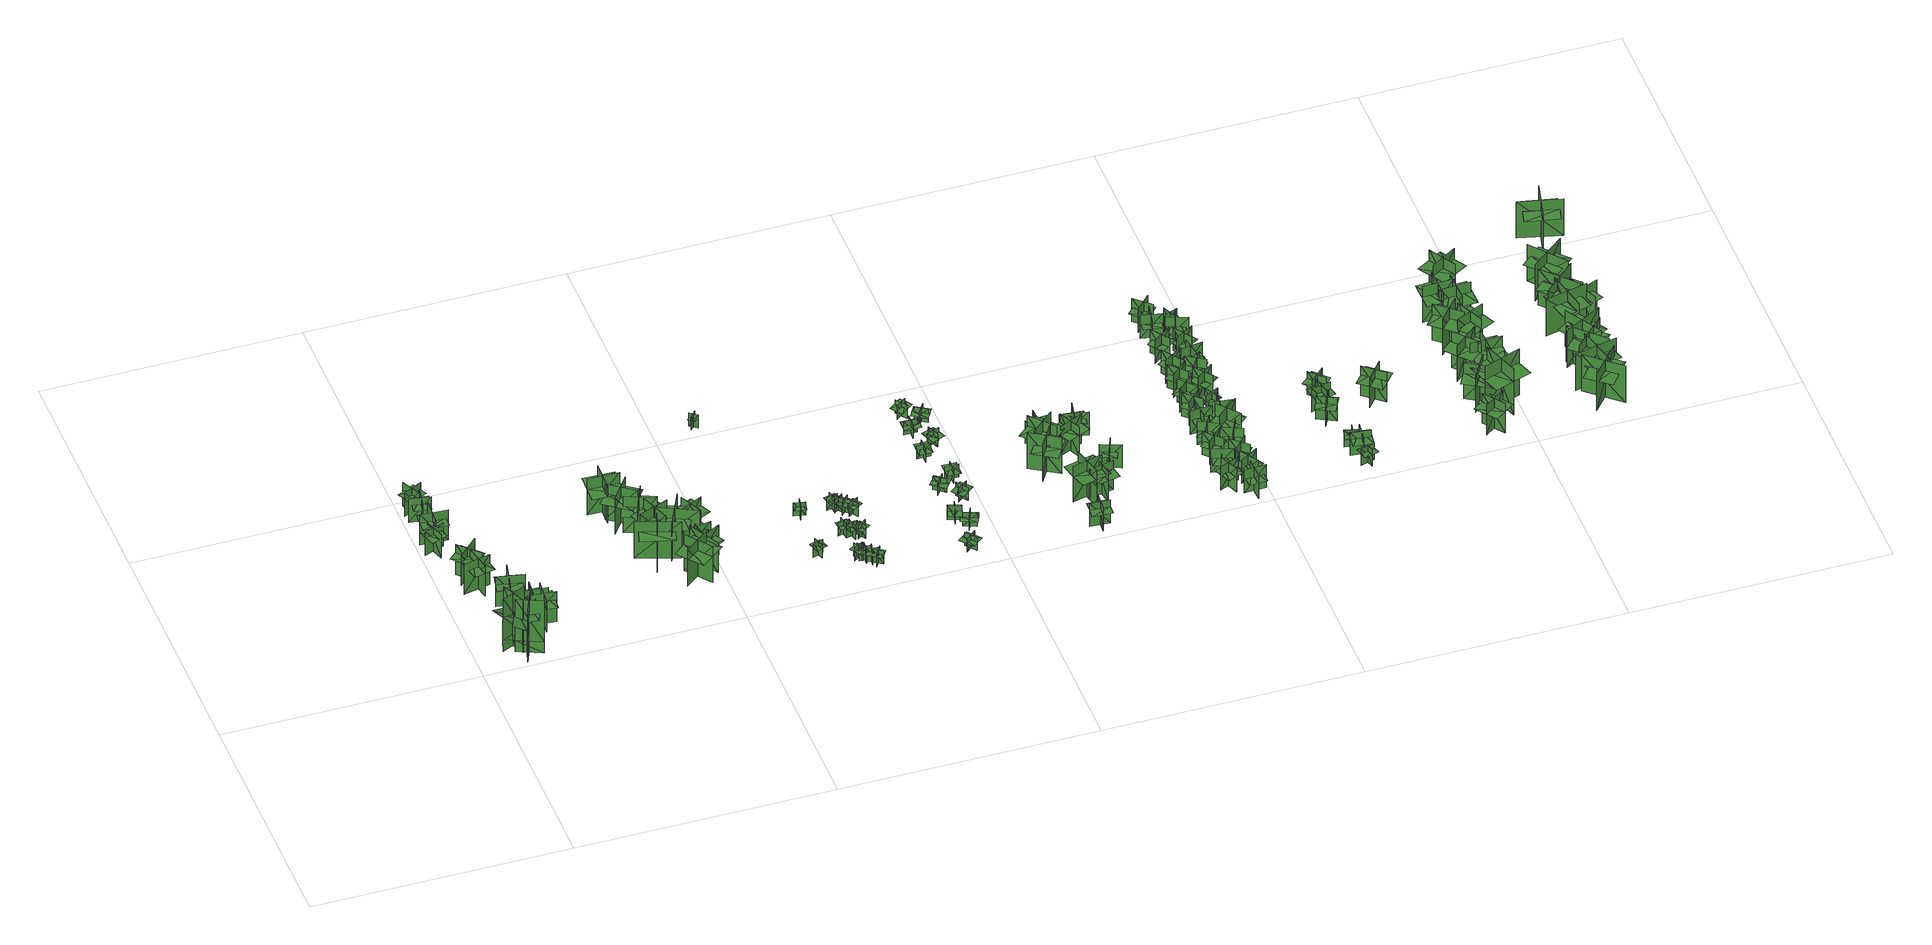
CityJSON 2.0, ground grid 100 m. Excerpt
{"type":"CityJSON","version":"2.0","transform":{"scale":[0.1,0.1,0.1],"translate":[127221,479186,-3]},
"CityObjects":{
"tree1":{"type":"SolitaryVegetationObject","geometry":[{"type":"MultiSurface","lod":"1","boundaries":[[[0,1,2]],[[0,2,3]],[[4,5,6]],[[4,6,7]],[[8,9,5]],[[8,5,4]],[[10,11,1]],[[10,1,0]],[[12,13,14]],[[12,14,15]],[[16,17,18]],[[16,18,19]]]}]},
"tree2":{"type":"SolitaryVegetationObject","geometry":[{"type":"MultiSurface","lod":"1","boundaries":[[[20,21,22]],[[20,22,23]],[[24,25,26]],[[24,26,27]],[[28,29,25]],[[28,25,24]],[[30,31,21]],[[30,21,20]],[[32,33,34]],[[32,34,35]],[[36,37,38]],[[36,38,39]]]}]},
"tree3":{"type":"SolitaryVegetationObject","geometry":[{"type":"MultiSurface","lod":"1","boundaries":[[[40,41,42]],[[40,42,43]],[[44,45,46]],[[44,46,47]],[[48,49,50]],[[48,50,51]],[[48,52,53]],[[48,53,49]]]}]},
"tree4":{"type":"SolitaryVegetationObject","geometry":[{"type":"MultiSurface","lod":"1","boundaries":[[[54,55,56]],[[54,56,57]],[[58,59,60]],[[58,60,61]],[[62,63,64]],[[62,64,65]],[[62,66,67]],[[62,67,63]]]}]},
"tree5":{"type":"SolitaryVegetationObject","geometry":[{"type":"MultiSurface","lod":"1","boundaries":[[[68,69,70]],[[68,70,71]],[[72,73,74]],[[72,74,75]],[[76,77,78]],[[76,78,79]],[[76,80,81]],[[76,81,77]]]}]},
"tree6":{"type":"SolitaryVegetationObject","geometry":[{"type":"MultiSurface","lod":"1","boundaries":[[[82,83,84]],[[82,84,85]],[[86,87,88]],[[86,88,89]],[[90,91,92]],[[90,92,93]],[[90,94,95]],[[90,95,91]]]}]},
"tree7":{"type":"SolitaryVegetationObject","geometry":[{"type":"MultiSurface","lod":"1","boundaries":[[[96,97,98]],[[96,98,99]],[[100,101,102]],[[100,102,103]],[[104,105,106]],[[104,106,107]],[[104,108,109]],[[104,109,105]]]}]},
"tree8":{"type":"SolitaryVegetationObject","geometry":[{"type":"MultiSurface","lod":"1","boundaries":[[[110,111,112]],[[110,112,113]],[[114,115,116]],[[114,116,117]],[[118,119,120]],[[118,120,121]],[[118,122,123]],[[118,123,119]]]}]},
"tree9":{"type":"SolitaryVegetationObject","geometry":[{"type":"MultiSurface","lod":"1","boundaries":[[[124,125,126]],[[124,126,127]],[[128,129,130]],[[128,130,131]],[[132,133,134]],[[132,134,135]],[[132,136,137]],[[132,137,133]]]}]},
"tree10":{"type":"SolitaryVegetationObject","geometry":[{"type":"MultiSurface","lod":"1","boundaries":[[[138,139,140]],[[138,140,141]],[[142,143,144]],[[142,144,145]],[[146,147,148]],[[146,148,149]],[[146,150,151]],[[146,151,147]]]}]},
"tree11":{"type":"SolitaryVegetationObject","geometry":[{"type":"MultiSurface","lod":"1","boundaries":[[[152,153,154]],[[152,154,155]],[[156,157,158]],[[156,158,159]],[[160,161,162]],[[160,162,163]],[[160,164,165]],[[160,165,161]]]}]},
"tree12":{"type":"SolitaryVegetationObject","geometry":[{"type":"MultiSurface","lod":"1","boundaries":[[[166,167,168]],[[166,168,169]],[[170,171,172]],[[170,172,173]],[[174,175,176]],[[174,176,177]],[[174,177,178]],[[174,178,179]]]}]},
"tree13":{"type":"SolitaryVegetationObject","geometry":[{"type":"MultiSurface","lod":"1","boundaries":[[[180,181,182]],[[180,182,183]],[[184,185,186]],[[184,186,187]],[[188,189,190]],[[188,190,191]],[[188,191,192]],[[188,192,193]]]}]},
"tree14":{"type":"SolitaryVegetationObject","geometry":[{"type":"MultiSurface","lod":"1","boundaries":[[[194,195,196]],[[194,196,197]],[[198,199,200]],[[198,200,201]],[[202,203,204]],[[202,204,205]],[[202,205,206]],[[202,206,207]]]}]},
"tree15":{"type":"SolitaryVegetationObject","geometry":[{"type":"MultiSurface","lod":"1","boundaries":[[[208,209,210]],[[208,210,211]],[[212,213,214]],[[212,214,215]],[[216,217,218]],[[216,218,219]],[[216,219,220]],[[216,220,221]]]}]},
"tree16":{"type":"SolitaryVegetationObject","geometry":[{"type":"MultiSurface","lod":"1","boundaries":[[[222,223,224]],[[222,224,225]],[[226,227,228]],[[226,228,229]],[[230,231,232]],[[230,232,233]],[[230,233,234]],[[230,234,235]]]}]},
"tree17":{"type":"SolitaryVegetationObject","geometry":[{"type":"MultiSurface","lod":"1","boundaries":[[[236,237,238]],[[236,238,239]],[[240,241,242]],[[240,242,243]],[[244,245,246]],[[244,246,247]],[[244,247,248]],[[244,248,249]]]}]},
"tree18":{"type":"SolitaryVegetationObject","geometry":[{"type":"MultiSurface","lod":"1","boundaries":[[[250,251,252]],[[250,252,253]],[[254,255,256]],[[254,256,257]],[[258,259,260]],[[258,260,261]],[[258,261,262]],[[258,262,263]]]}]},
"tree19":{"type":"SolitaryVegetationObject","geometry":[{"type":"MultiSurface","lod":"1","boundaries":[[[264,265,266]],[[264,266,267]],[[268,269,270]],[[268,270,271]],[[272,273,274]],[[272,274,275]],[[272,275,276]],[[272,276,277]]]}]},
"tree20":{"type":"SolitaryVegetationObject","geometry":[{"type":"MultiSurface","lod":"1","boundaries":[[[278,279,280]],[[278,280,281]],[[282,283,284]],[[282,284,285]],[[286,287,288]],[[286,288,289]],[[286,289,290]],[[286,290,291]]]}]},
"tree21":{"type":"SolitaryVegetationObject","geometry":[{"type":"MultiSurface","lod":"1","boundaries":[[[292,293,294]],[[292,294,295]],[[296,297,298]],[[296,298,299]],[[300,301,302]],[[300,302,303]],[[300,303,304]],[[300,304,305]]]}]},
"tree22":{"type":"SolitaryVegetationObject","geometry":[{"type":"MultiSurface","lod":"1","boundaries":[[[306,307,308]],[[306,308,309]],[[310,311,312]],[[310,312,313]],[[314,315,316]],[[314,316,317]],[[314,317,318]],[[314,318,319]]]}]},
"tree23":{"type":"SolitaryVegetationObject","geometry":[{"type":"MultiSurface","lod":"1","boundaries":[[[320,321,322]],[[320,322,323]],[[324,325,326]],[[324,326,327]],[[328,329,330]],[[328,330,331]],[[328,331,332]],[[328,332,333]]]}]},
"tree24":{"type":"SolitaryVegetationObject","geometry":[{"type":"MultiSurface","lod":"1","boundaries":[[[334,335,336]],[[334,336,337]],[[338,339,340]],[[338,340,341]],[[342,343,344]],[[342,344,345]],[[342,345,346]],[[342,346,347]]]}]},
"tree25":{"type":"SolitaryVegetationObject","geometry":[{"type":"MultiSurface","lod":"1","boundaries":[[[348,349,350]],[[348,350,351]],[[352,353,354]],[[352,354,355]],[[356,357,358]],[[356,358,359]],[[356,359,360]],[[356,360,361]]]}]},
"tree26":{"type":"SolitaryVegetationObject","geometry":[{"type":"MultiSurface","lod":"1","boundaries":[[[362,363,364]],[[362,364,365]],[[366,367,368]],[[366,368,369]],[[370,371,372]],[[370,372,373]],[[370,373,374]],[[370,374,375]]]}]},
"tree27":{"type":"SolitaryVegetationObject","geometry":[{"type":"MultiSurface","lod":"1","boundaries":[[[376,377,378]],[[376,378,379]],[[380,381,382]],[[380,382,383]],[[384,385,386]],[[384,386,387]],[[384,387,388]],[[384,388,389]]]}]},
"tree28":{"type":"SolitaryVegetationObject","geometry":[{"type":"MultiSurface","lod":"1","boundaries":[[[390,391,392]],[[390,392,393]],[[394,395,396]],[[394,396,397]],[[398,399,400]],[[398,400,401]],[[398,401,402]],[[398,402,403]]]}]},
"tree29":{"type":"SolitaryVegetationObject","geometry":[{"type":"MultiSurface","lod":"1","boundaries":[[[404,405,406]],[[404,406,407]],[[408,409,410]],[[408,410,411]],[[412,413,414]],[[412,414,415]],[[412,415,416]],[[412,416,417]]]}]},
"tree30":{"type":"SolitaryVegetationObject","geometry":[{"type":"MultiSurface","lod":"1","boundaries":[[[418,419,420]],[[418,420,421]],[[422,423,424]],[[422,424,425]],[[426,427,428]],[[426,428,429]],[[426,429,430]],[[426,430,431]]]}]},
"tree31":{"type":"SolitaryVegetationObject","geometry":[{"type":"MultiSurface","lod":"1","boundaries":[[[432,433,434]],[[432,434,435]],[[436,437,438]],[[436,438,439]],[[440,441,442]],[[440,442,443]],[[440,443,444]],[[440,444,445]]]}]},
"tree32":{"type":"SolitaryVegetationObject","geometry":[{"type":"MultiSurface","lod":"1","boundaries":[[[446,447,448]],[[446,448,449]],[[450,451,452]],[[450,452,453]],[[454,455,456]],[[454,456,457]],[[454,457,458]],[[454,458,459]]]}]},
"tree33":{"type":"SolitaryVegetationObject","geometry":[{"type":"MultiSurface","lod":"1","boundaries":[[[460,461,462]],[[460,462,463]],[[464,465,466]],[[464,466,467]],[[468,469,470]],[[468,470,471]],[[468,471,472]],[[468,472,473]]]}]},
"tree34":{"type":"SolitaryVegetationObject","geometry":[{"type":"MultiSurface","lod":"1","boundaries":[[[474,475,476]],[[474,476,477]],[[478,479,480]],[[478,480,481]],[[482,483,484]],[[482,484,485]],[[482,485,486]],[[482,486,487]]]}]},
"tree35":{"type":"SolitaryVegetationObject","geometry":[{"type":"MultiSurface","lod":"1","boundaries":[[[488,489,490]],[[488,490,491]],[[492,493,494]],[[492,494,495]],[[496,497,498]],[[496,498,499]],[[496,499,500]],[[496,500,501]]]}]},
"tree36":{"type":"SolitaryVegetationObject","geometry":[{"type":"MultiSurface","lod":"1","boundaries":[[[502,503,504]],[[502,504,505]],[[506,507,508]],[[506,508,509]],[[510,511,512]],[[510,512,513]],[[510,513,514]],[[510,514,515]]]}]},
"tree37":{"type":"SolitaryVegetationObject","geometry":[{"type":"MultiSurface","lod":"1","boundaries":[[[516,517,518]],[[516,518,519]],[[520,521,522]],[[520,522,523]],[[524,525,526]],[[524,526,527]],[[524,527,528]],[[524,528,529]]]}]},
"tree38":{"type":"SolitaryVegetationObject","geometry":[{"type":"MultiSurface","lod":"1","boundaries":[[[530,531,532]],[[530,532,533]],[[534,535,536]],[[534,536,537]],[[538,539,540]],[[538,540,541]],[[538,541,542]],[[538,542,543]]]}]},
"tree39":{"type":"SolitaryVegetationObject","geometry":[{"type":"MultiSurface","lod":"1","boundaries":[[[544,545,546]],[[544,546,547]],[[548,549,550]],[[548,550,551]],[[552,553,554]],[[552,554,555]],[[552,555,556]],[[552,556,557]]]}]},
"tree40":{"type":"SolitaryVegetationObject","geometry":[{"type":"MultiSurface","lod":"1","boundaries":[[[558,559,560]],[[558,560,561]],[[562,563,564]],[[562,564,565]],[[566,567,568]],[[566,568,569]],[[566,569,570]],[[566,570,571]]]}]},
"tree41":{"type":"SolitaryVegetationObject","geometry":[{"type":"MultiSurface","lod":"1","boundaries":[[[572,573,574]],[[572,574,575]],[[576,577,578]],[[576,578,579]],[[580,581,582]],[[580,582,583]],[[580,583,584]],[[580,584,585]]]}]},
"tree42":{"type":"SolitaryVegetationObject","geometry":[{"type":"MultiSurface","lod":"1","boundaries":[[[586,587,588]],[[586,588,589]],[[590,591,592]],[[590,592,593]],[[594,595,596]],[[594,596,597]],[[594,597,598]],[[594,598,599]]]}]},
"tree43":{"type":"SolitaryVegetationObject","geometry":[{"type":"MultiSurface","lod":"1","boundaries":[[[600,601,602]],[[600,602,603]],[[604,605,606]],[[604,606,607]],[[608,609,610]],[[608,610,611]],[[608,611,612]],[[608,612,613]]]}]},
"tree44":{"type":"SolitaryVegetationObject","geometry":[{"type":"MultiSurface","lod":"1","boundaries":[[[614,615,616]],[[614,616,617]],[[618,619,620]],[[618,620,621]],[[622,623,624]],[[622,624,625]],[[622,625,626]],[[622,626,627]]]}]},
"tree45":{"type":"SolitaryVegetationObject","geometry":[{"type":"MultiSurface","lod":"1","boundaries":[[[628,629,630]],[[628,630,631]],[[632,633,634]],[[632,634,635]],[[636,637,638]],[[636,638,639]],[[636,639,640]],[[636,640,641]]]}]},
"tree46":{"type":"SolitaryVegetationObject","geometry":[{"type":"MultiSurface","lod":"1","boundaries":[[[642,643,644]],[[642,644,645]],[[646,647,648]],[[646,648,649]],[[650,651,652]],[[650,652,653]],[[650,653,654]],[[650,654,655]]]}]},
"tree47":{"type":"SolitaryVegetationObject","geometry":[{"type":"MultiSurface","lod":"1","boundaries":[[[656,657,658]],[[656,658,659]],[[660,661,662]],[[660,662,663]],[[664,665,666]],[[664,666,667]],[[664,667,668]],[[664,668,669]]]}]},
"tree48":{"type":"SolitaryVegetationObject","geometry":[{"type":"MultiSurface","lod":"1","boundaries":[[[670,671,672]],[[670,672,673]],[[674,675,676]],[[674,676,677]],[[678,679,680]],[[678,680,681]],[[678,681,682]],[[678,682,683]]]}]},
"tree49":{"type":"SolitaryVegetationObject","geometry":[{"type":"MultiSurface","lod":"1","boundaries":[[[684,685,686]],[[684,686,687]],[[688,689,690]],[[688,690,691]],[[692,693,694]],[[692,694,695]],[[692,695,696]],[[692,696,697]]]}]},
"tree50":{"type":"SolitaryVegetationObject","geometry":[{"type":"MultiSurface","lod":"1","boundaries":[[[698,699,700]],[[698,700,701]],[[702,703,704]],[[702,704,705]],[[706,707,708]],[[706,708,709]],[[706,709,710]],[[706,710,711]]]}]},
"tree51":{"type":"SolitaryVegetationObject","geometry":[{"type":"MultiSurface","lod":"1","boundaries":[[[712,713,714]],[[712,714,715]],[[716,717,718]],[[716,718,719]],[[720,721,722]],[[720,722,723]],[[720,723,724]],[[720,724,725]]]}]},
"tree52":{"type":"SolitaryVegetationObject","geometry":[{"type":"MultiSurface","lod":"1","boundaries":[[[726,727,728]],[[726,728,729]],[[730,731,732]],[[730,732,733]],[[734,735,736]],[[734,736,737]],[[734,737,738]],[[734,738,739]]]}]},
"tree53":{"type":"SolitaryVegetationObject","geometry":[{"type":"MultiSurface","lod":"1","boundaries":[[[740,741,742]],[[740,742,743]],[[744,745,746]],[[744,746,747]],[[748,749,750]],[[748,750,751]],[[748,751,752]],[[748,752,753]]]}]},
"tree54":{"type":"SolitaryVegetationObject","geometry":[{"type":"MultiSurface","lod":"1","boundaries":[[[754,755,756]],[[754,756,757]],[[758,759,760]],[[758,760,761]],[[762,763,764]],[[762,764,765]],[[762,765,766]],[[762,766,767]]]}]},
"tree55":{"type":"SolitaryVegetationObject","geometry":[{"type":"MultiSurface","lod":"1","boundaries":[[[768,769,770]],[[768,770,771]],[[772,773,774]],[[772,774,775]],[[776,777,778]],[[776,778,779]],[[776,779,780]],[[776,780,781]]]}]},
"tree56":{"type":"SolitaryVegetationObject","geometry":[{"type":"MultiSurface","lod":"1","boundaries":[[[782,783,784]],[[782,784,785]],[[786,787,788]],[[786,788,789]],[[790,791,792]],[[790,792,793]],[[790,794,795]],[[790,795,791]]]}]},
"tree57":{"type":"SolitaryVegetationObject","geometry":[{"type":"MultiSurface","lod":"1","boundaries":[[[796,797,798]],[[796,798,799]],[[800,801,802]],[[800,802,803]],[[804,805,806]],[[804,806,807]],[[804,808,809]],[[804,809,805]]]}]},
"tree58":{"type":"SolitaryVegetationObject","geometry":[{"type":"MultiSurface","lod":"1","boundaries":[[[810,811,812]],[[810,812,813]],[[814,815,816]],[[814,816,817]],[[818,819,820]],[[818,820,821]],[[818,822,823]],[[818,823,819]]]}]},
"tree59":{"type":"SolitaryVegetationObject","geometry":[{"type":"MultiSurface","lod":"1","boundaries":[[[824,825,826]],[[824,826,827]],[[828,829,830]],[[828,830,831]],[[832,833,834]],[[832,834,835]],[[832,836,837]],[[832,837,833]]]}]},
"tree60":{"type":"SolitaryVegetationObject","geometry":[{"type":"MultiSurface","lod":"1","boundaries":[[[838,839,840]],[[838,840,841]],[[842,843,844]],[[842,844,845]],[[846,847,848]],[[846,848,849]],[[846,850,851]],[[846,851,847]]]}]},
"tree61":{"type":"SolitaryVegetationObject","geometry":[{"type":"MultiSurface","lod":"1","boundaries":[[[852,853,854]],[[852,854,855]],[[856,857,858]],[[856,858,859]],[[860,861,862]],[[860,862,863]],[[860,864,865]],[[860,865,861]]]}]},
"tree62":{"type":"SolitaryVegetationObject","geometry":[{"type":"MultiSurface","lod":"1","boundaries":[[[866,867,868]],[[866,868,869]],[[870,871,872]],[[870,872,873]],[[874,875,876]],[[874,876,877]],[[874,878,879]],[[874,879,875]]]}]},
"tree63":{"type":"SolitaryVegetationObject","geometry":[{"type":"MultiSurface","lod":"1","boundaries":[[[880,881,882]],[[880,882,883]],[[884,885,886]],[[884,886,887]],[[888,889,890]],[[888,890,891]],[[888,892,893]],[[888,893,889]]]}]},
"tree64":{"type":"SolitaryVegetationObject","geometry":[{"type":"MultiSurface","lod":"1","boundaries":[[[894,895,896]],[[894,896,897]],[[898,899,900]],[[898,900,901]],[[902,903,904]],[[902,904,905]],[[902,906,907]],[[902,907,903]]]}]},
"tree65":{"type":"SolitaryVegetationObject","geometry":[{"type":"MultiSurface","lod":"1","boundaries":[[[908,909,910]],[[908,910,911]],[[912,913,914]],[[912,914,915]],[[916,917,918]],[[916,918,919]],[[916,920,921]],[[916,921,917]]]}]},
"tree66":{"type":"SolitaryVegetationObject","geometry":[{"type":"MultiSurface","lod":"1","boundaries":[[[922,923,924]],[[922,924,925]],[[926,927,928]],[[926,928,929]],[[930,931,932]],[[930,932,933]],[[930,934,935]],[[930,935,931]]]}]},
"tree67":{"type":"SolitaryVegetationObject","geometry":[{"type":"MultiSurface","lod":"1","boundaries":[[[936,937,938]],[[936,938,939]],[[940,941,942]],[[940,942,943]],[[944,945,946]],[[944,946,947]],[[944,948,949]],[[944,949,945]]]}]},
"tree68":{"type":"SolitaryVegetationObject","geometry":[{"type":"MultiSurface","lod":"1","boundaries":[[[950,951,952]],[[950,952,953]],[[954,955,956]],[[954,956,957]],[[958,959,960]],[[958,960,961]],[[958,962,963]],[[958,963,959]]]}]},
"tree69":{"type":"SolitaryVegetationObject","geometry":[{"type":"MultiSurface","lod":"1","boundaries":[[[964,965,966]],[[964,966,967]],[[968,969,970]],[[968,970,971]],[[972,973,974]],[[972,974,975]],[[972,976,977]],[[972,977,973]]]}]},
"tree70":{"type":"SolitaryVegetationObject","geometry":[{"type":"MultiSurface","lod":"1","boundaries":[[[978,979,980]],[[978,980,981]],[[982,983,984]],[[982,984,985]],[[986,987,988]],[[986,988,989]],[[986,990,991]],[[986,991,987]]]}]},
"tree71":{"type":"SolitaryVegetationObject","geometry":[{"type":"MultiSurface","lod":"1","boundaries":[[[992,993,994]],[[992,994,995]],[[996,997,998]],[[996,998,999]],[[1000,1001,1002]],[[1000,1002,1003]],[[1000,1004,1005]],[[1000,1005,1001]]]}]},
"tree72":{"type":"SolitaryVegetationObject","geometry":[{"type":"MultiSurface","lod":"1","boundaries":[[[1006,1007,1008]],[[1006,1008,1009]],[[1010,1011,1012]],[[1010,1012,1013]],[[1014,1015,1016]],[[1014,1016,1017]],[[1014,1018,1019]],[[1014,1019,1015]]]}]},
"tree73":{"type":"SolitaryVegetationObject","geometry":[{"type":"MultiSurface","lod":"1","boundaries":[[[1020,1021,1022]],[[1020,1022,1023]],[[1024,1025,1026]],[[1024,1026,1027]],[[1028,1029,1030]],[[1028,1030,1031]],[[1028,1032,1033]],[[1028,1033,1029]]]}]},
"tree74":{"type":"SolitaryVegetationObject","geometry":[{"type":"MultiSurface","lod":"1","boundaries":[[[1034,1035,1036]],[[1034,1036,1037]],[[1038,1039,1040]],[[1038,1040,1041]],[[1042,1043,1044]],[[1042,1044,1045]],[[1042,1046,1047]],[[1042,1047,1043]]]}]},
"tree75":{"type":"SolitaryVegetationObject","geometry":[{"type":"MultiSurface","lod":"1","boundaries":[[[1048,1049,1050]],[[1048,1050,1051]],[[1052,1053,1054]],[[1052,1054,1055]],[[1056,1057,1058]],[[1056,1058,1059]],[[1056,1060,1061]],[[1056,1061,1057]]]}]},
"tree76":{"type":"SolitaryVegetationObject","geometry":[{"type":"MultiSurface","lod":"1","boundaries":[[[1062,1063,1064]],[[1062,1064,1065]],[[1066,1067,1068]],[[1066,1068,1069]],[[1070,1071,1072]],[[1070,1072,1073]],[[1070,1074,1075]],[[1070,1075,1071]]]}]},
"tree77":{"type":"SolitaryVegetationObject","geometry":[{"type":"MultiSurface","lod":"1","boundaries":[[[1076,1077,1078]],[[1076,1078,1079]],[[1080,1081,1082]],[[1080,1082,1083]],[[1084,1085,1086]],[[1084,1086,1087]],[[1084,1088,1089]],[[1084,1089,1085]]]}]},
"tree78":{"type":"SolitaryVegetationObject","geometry":[{"type":"MultiSurface","lod":"1","boundaries":[[[1090,1091,1092]],[[1090,1092,1093]],[[1094,1095,1096]],[[1094,1096,1097]],[[1098,1099,1100]],[[1098,1100,1101]],[[1098,1102,1103]],[[1098,1103,1099]]]}]},
"tree79":{"type":"SolitaryVegetationObject","geometry":[{"type":"MultiSurface","lod":"1","boundaries":[[[1104,1105,1106]],[[1104,1106,1107]],[[1108,1109,1110]],[[1108,1110,1111]],[[1112,1113,1114]],[[1112,1114,1115]],[[1112,1116,1117]],[[1112,1117,1113]]]}]},
"tree80":{"type":"SolitaryVegetationObject","geometry":[{"type":"MultiSurface","lod":"1","boundaries":[[[1118,1119,1120]],[[1118,1120,1121]],[[1122,1123,1124]],[[1122,1124,1125]],[[1126,1127,1128]],[[1126,1128,1129]],[[1126,1130,1131]],[[1126,1131,1127]]]}]},
"tree81":{"type":"SolitaryVegetationObject","geometry":[{"type":"MultiSurface","lod":"1","boundaries":[[[1132,1133,1134]],[[1132,1134,1135]],[[1136,1137,1138]],[[1136,1138,1139]],[[1140,1141,1142]],[[1140,1142,1143]],[[1140,1143,1144]],[[1140,1144,1145]]]}]},
"tree82":{"type":"SolitaryVegetationObject","geometry":[{"type":"MultiSurface","lod":"1","boundaries":[[[1146,1147,1148]],[[1146,1148,1149]],[[1150,1151,1152]],[[1150,1152,1153]],[[1154,1155,1156]],[[1154,1156,1157]],[[1154,1157,1158]],[[1154,1158,1159]]]}]},
"tree83":{"type":"SolitaryVegetationObject","geometry":[{"type":"MultiSurface","lod":"1","boundaries":[[[1160,1161,1162]],[[1160,1162,1163]],[[1164,1165,1166]],[[1164,1166,1167]],[[1168,1169,1170]],[[1168,1170,1171]],[[1168,1171,1172]],[[1168,1172,1173]]]}]},
"tree84":{"type":"SolitaryVegetationObject","geometry":[{"type":"MultiSurface","lod":"1","boundaries":[[[1174,1175,1176]],[[1174,1176,1177]],[[1178,1179,1180]],[[1178,1180,1181]],[[1182,1183,1184]],[[1182,1184,1185]],[[1182,1185,1186]],[[1182,1186,1187]]]}]},
"tree85":{"type":"SolitaryVegetationObject","geometry":[{"type":"MultiSurface","lod":"1","boundaries":[[[1188,1189,1190]],[[1188,1190,1191]],[[1192,1193,1194]],[[1192,1194,1195]],[[1196,1197,1198]],[[1196,1198,1199]],[[1196,1199,1200]],[[1196,1200,1201]]]}]},
"tree86":{"type":"SolitaryVegetationObject","geometry":[{"type":"MultiSurface","lod":"1","boundaries":[[[1202,1203,1204]],[[1202,1204,1205]],[[1206,1207,1208]],[[1206,1208,1209]],[[1210,1211,1212]],[[1210,1212,1213]],[[1210,1213,1214]],[[1210,1214,1215]]]}]},
"tree87":{"type":"SolitaryVegetationObject","geometry":[{"type":"MultiSurface","lod":"1","boundaries":[[[1216,1217,1218]],[[1216,1218,1219]],[[1220,1221,1222]],[[1220,1222,1223]],[[1224,1225,1226]],[[1224,1226,1227]],[[1224,1227,1228]],[[1224,1228,1229]]]}]},
"tree88":{"type":"SolitaryVegetationObject","geometry":[{"type":"MultiSurface","lod":"1","boundaries":[[[1230,1231,1232]],[[1230,1232,1233]],[[1234,1235,1236]],[[1234,1236,1237]],[[1238,1239,1240]],[[1238,1240,1241]],[[1238,1241,1242]],[[1238,1242,1243]]]}]},
"tree89":{"type":"SolitaryVegetationObject","geometry":[{"type":"MultiSurface","lod":"1","boundaries":[[[1244,1245,1246]],[[1244,1246,1247]],[[1248,1249,1250]],[[1248,1250,1251]],[[1252,1253,1254]],[[1252,1254,1255]],[[1252,1255,1256]],[[1252,1256,1257]]]}]},
"tree90":{"type":"SolitaryVegetationObject","geometry":[{"type":"MultiSurface","lod":"1","boundaries":[[[1258,1259,1260]],[[1258,1260,1261]],[[1262,1263,1264]],[[1262,1264,1265]],[[1266,1267,1268]],[[1266,1268,1269]],[[1266,1269,1270]],[[1266,1270,1271]]]}]},
"tree91":{"type":"SolitaryVegetationObject","geometry":[{"type":"MultiSurface","lod":"1","boundaries":[[[1272,1273,1274]],[[1272,1274,1275]],[[1276,1277,1278]],[[1276,1278,1279]],[[1280,1281,1282]],[[1280,1282,1283]],[[1280,1283,1284]],[[1280,1284,1285]]]}]},
"tree92":{"type":"SolitaryVegetationObject","geometry":[{"type":"MultiSurface","lod":"1","boundaries":[[[1286,1287,1288]],[[1286,1288,1289]],[[1290,1291,1292]],[[1290,1292,1293]],[[1294,1295,1296]],[[1294,1296,1297]],[[1294,1297,1298]],[[1294,1298,1299]]]}]},
"tree93":{"type":"SolitaryVegetationObject","geometry":[{"type":"MultiSurface","lod":"1","boundaries":[[[1300,1301,1302]],[[1300,1302,1303]],[[1304,1305,1306]],[[1304,1306,1307]],[[1308,1309,1310]],[[1308,1310,1311]],[[1308,1311,1312]],[[1308,1312,1313]]]}]},
"tree94":{"type":"SolitaryVegetationObject","geometry":[{"type":"MultiSurface","lod":"1","boundaries":[[[1314,1315,1316]],[[1314,1316,1317]],[[1318,1319,1320]],[[1318,1320,1321]],[[1322,1323,1324]],[[1322,1324,1325]],[[1322,1325,1326]],[[1322,1326,1327]]]}]},
"tree95":{"type":"SolitaryVegetationObject","geometry":[{"type":"MultiSurface","lod":"1","boundaries":[[[1328,1329,1330]],[[1328,1330,1331]],[[1332,1333,1334]],[[1332,1334,1335]],[[1336,1337,1338]],[[1336,1338,1339]],[[1336,1339,1340]],[[1336,1340,1341]]]}]},
"tree96":{"type":"SolitaryVegetationObject","geometry":[{"type":"MultiSurface","lod":"1","boundaries":[[[1342,1343,1344]],[[1342,1344,1345]],[[1346,1347,1348]],[[1346,1348,1349]],[[1350,1351,1352]],[[1350,1352,1353]],[[1350,1353,1354]],[[1350,1354,1355]]]}]},
"tree97":{"type":"SolitaryVegetationObject","geometry":[{"type":"MultiSurface","lod":"1","boundaries":[[[1356,1357,1358]],[[1356,1358,1359]],[[1360,1361,1362]],[[1360,1362,1363]],[[1364,1365,1366]],[[1364,1366,1367]],[[1364,1367,1368]],[[1364,1368,1369]]]}]},
"tree98":{"type":"SolitaryVegetationObject","geometry":[{"type":"MultiSurface","lod":"1","boundaries":[[[1370,1371,1372]],[[1370,1372,1373]],[[1374,1375,1376]],[[1374,1376,1377]],[[1378,1379,1380]],[[1378,1380,1381]],[[1378,1381,1382]],[[1378,1382,1383]]]}]},
"tree99":{"type":"SolitaryVegetationObject","geometry":[{"type":"MultiSurface","lod":"1","boundaries":[[[1384,1385,1386]],[[1384,1386,1387]],[[1388,1389,1390]],[[1388,1390,1391]],[[1392,1393,1394]],[[1392,1394,1395]],[[1392,1395,1396]],[[1392,1396,1397]]]}]},
"tree100":{"type":"SolitaryVegetationObject","geometry":[{"type":"MultiSurface","lod":"1","boundaries":[[[1398,1399,1400]],[[1398,1400,1401]],[[1402,1403,1404]],[[1402,1404,1405]],[[1406,1407,1408]],[[1406,1408,1409]],[[1406,1409,1410]],[[1406,1410,1411]]]}]},
"tree101":{"type":"SolitaryVegetationObject","geometry":[{"type":"MultiSurface","lod":"1","boundaries":[[[1412,1413,1414]],[[1412,1414,1415]],[[1416,1417,1418]],[[1416,1418,1419]],[[1420,1421,1422]],[[1420,1422,1423]],[[1420,1423,1424]],[[1420,1424,1425]]]}]},
"tree102":{"type":"SolitaryVegetationObject","geometry":[{"type":"MultiSurface","lod":"1","boundaries":[[[1426,1427,1428]],[[1426,1428,1429]],[[1430,1431,1432]],[[1430,1432,1433]],[[1434,1435,1436]],[[1434,1436,1437]],[[1434,1437,1438]],[[1434,1438,1439]]]}]},
"tree103":{"type":"SolitaryVegetationObject","geometry":[{"type":"MultiSurface","lod":"1","boundaries":[[[1440,1441,1442]],[[1440,1442,1443]],[[1444,1445,1446]],[[1444,1446,1447]],[[1448,1449,1450]],[[1448,1450,1451]],[[1448,1451,1452]],[[1448,1452,1453]]]}]},
"tree104":{"type":"SolitaryVegetationObject","geometry":[{"type":"MultiSurface","lod":"1","boundaries":[[[1454,1455,1456]],[[1454,1456,1457]],[[1458,1459,1460]],[[1458,1460,1461]],[[1462,1463,1464]],[[1462,1464,1465]],[[1462,1465,1466]],[[1462,1466,1467]]]}]},
"tree105":{"type":"SolitaryVegetationObject","geometry":[{"type":"MultiSurface","lod":"1","boundaries":[[[1468,1469,1470]],[[1468,1470,1471]],[[1472,1473,1474]],[[1472,1474,1475]],[[1476,1477,1478]],[[1476,1478,1479]],[[1476,1479,1480]],[[1476,1480,1481]]]}]},
"tree106":{"type":"SolitaryVegetationObject","geometry":[{"type":"MultiSurface","lod":"1","boundaries":[[[1482,1483,1484]],[[1482,1484,1485]],[[1486,1487,1488]],[[1486,1488,1489]],[[1490,1491,1492]],[[1490,1492,1493]],[[1490,1493,1494]],[[1490,1494,1495]]]}]}
},
"vertices":[
[174,66,68],[131,160,68],[132,161,263],[175,67,263],[201,140,68],[107,96,68],[108,95,263],[202,139,263],[202,139,17],[108,95,17],[175,67,17],[132,161,17],[175,67,163],[132,161,163],[84,139,182],[127,45,182],[138,148,194],[171,78,194],[206,94,204],[173,165,204],
[170,10,70],[212,105,70],[214,104,265],[172,10,265],[244,38,71],[149,80,71],[149,79,265],[243,37,265],[243,37,19],[149,79,19],[172,10,19],[214,104,19],[171,10,165],[213,105,165],[165,126,184],[123,31,184],[208,92,196],[177,20,196],[213,5,207],[244,76,207],
[67,660,12],[40,738,12],[40,738,122],[67,660,122],[95,719,12],[17,692,12],[17,692,122],[95,719,122],[65,667,93],[40,738,93],[9,728,93],[34,656,93],[96,678,93],[71,749,93],
[127,521,7],[150,417,7],[150,417,148],[127,521,148],[82,449,7],[186,472,7],[186,472,148],[82,449,148],[129,512,112],[150,417,112],[191,426,112],[170,521,112],[88,503,112],[109,408,112],
[161,484,10],[87,560,10],[87,560,151],[161,484,151],[162,568,10],[86,494,10],[86,494,151],[162,568,151],[155,491,114],[87,560,114],[57,531,114],[125,461,114],[185,520,114],[117,590,114],
[123,746,12],[17,752,12],[17,752,153],[123,746,153],[66,808,12],[61,702,12],[61,702,153],[66,808,153],[114,747,116],[17,752,116],[15,710,116],[112,705,116],[116,789,116],[19,794,116],
[271,326,8],[167,348,8],[167,348,148],[271,326,148],[224,396,8],[203,292,8],[203,292,148],[224,396,148],[262,328,112],[167,348,112],[158,306,112],[253,287,112],[271,369,112],[175,389,112],
[72,918,14],[57,837,14],[57,837,124],[72,918,124],[18,880,14],[100,866,14],[100,866,124],[18,880,124],[71,911,95],[57,837,95],[89,831,95],[103,905,95],[38,917,95],[25,842,95],
[91,956,12],[17,919,12],[17,919,122],[91,956,122],[29,976,12],[66,902,12],[66,902,122],[29,976,122],[85,953,93],[17,919,93],[32,890,93],[99,923,93],[70,982,93],[2,948,93],
[260,179,7],[270,284,7],[270,284,148],[260,179,148],[325,232,7],[219,243,7],[219,243,148],[325,232,148],[261,188,112],[270,284,112],[229,288,112],[219,192,112],[303,183,112],[312,280,112],
[300,252,18],[290,146,18],[290,146,159],[300,252,159],[236,198,18],[342,188,18],[342,188,159],[236,198,159],[299,243,123],[290,146,123],[332,142,123],[341,239,123],[257,247,123],[248,150,123],
[695,764,17],[692,643,17],[692,643,186],[695,764,186],[636,709,17],[758,705,17],[758,705,186],[636,709,186],[636,709,138],[634,648,138],[756,645,138],[758,705,138],[760,766,138],[638,770,138],
[719,432,15],[881,377,15],[881,377,186],[719,432,186],[771,329,15],[771,329,186],[826,491,186],[826,491,15],[734,426,141],[718,372,141],[846,335,141],[862,389,141],[878,444,141],[749,481,141],
[770,677,16],[698,579,16],[698,579,185],[770,677,185],[690,665,16],[788,593,16],[788,593,185],[690,665,185],[690,665,138],[654,616,138],[752,544,138],[788,593,138],[824,643,138],[725,714,138],
[728,577,16],[840,530,16],[840,530,185],[728,577,185],[757,502,16],[805,614,16],[805,614,185],[757,502,185],[757,502,138],[814,478,138],[861,590,138],[805,614,138],[749,638,138],[701,526,138],
[868,507,17],[754,464,17],[754,464,186],[868,507,186],[794,541,17],[837,427,17],[837,427,186],[794,541,186],[794,541,139],[737,519,139],[780,406,139],[837,427,139],[894,449,139],[851,563,139],
[948,300,15],[852,225,15],[852,225,184],[948,300,184],[868,310,15],[943,214,15],[943,214,184],[868,310,184],[868,310,137],[820,272,137],[895,177,137],[943,214,137],[991,252,137],[916,347,137],
[915,527,16],[842,372,16],[842,372,187],[915,527,187],[807,487,16],[807,487,187],[962,415,187],[962,415,16],[909,513,142],[856,535,142],[804,412,142],[857,390,142],[909,368,142],[961,491,142],
[889,287,14],[1012,352,14],[1012,352,154],[889,287,154],[979,260,14],[979,260,154],[913,383,154],[913,383,14],[900,292,117],[923,252,117],[1018,307,117],[994,348,117],[971,388,117],[876,332,117],
[895,395,17],[1003,411,17],[1003,411,125],[895,395,125],[954,352,17],[954,352,125],[938,459,125],[938,459,17],[905,396,97],[912,361,97],[995,377,97],[988,412,97],[982,448,97],[898,432,97],
[933,535,19],[977,445,19],[977,445,157],[933,535,157],[911,472,19],[1001,516,19],[1001,516,157],[911,472,157],[911,472,118],[933,428,118],[1022,471,118],[1001,516,118],[979,561,118],[889,517,118],
[1367,237,20],[1326,222,20],[1326,222,82],[1367,237,82],[1341,250,20],[1355,208,20],[1355,208,82],[1341,250,82],[1341,250,65],[1320,243,65],[1334,201,65],[1355,208,65],[1376,215,65],[1362,257,65],
[1163,1057,17],[1141,1029,17],[1141,1029,79],[1163,1057,79],[1139,1054,17],[1139,1054,79],[1168,1032,79],[1168,1032,17],[1141,1053,59],[1131,1041,59],[1154,1024,59],[1163,1035,59],[1173,1047,59],[1150,1065,59],
[1372,441,29],[1329,450,29],[1329,450,90],[1372,441,90],[1356,466,29],[1347,422,29],[1347,422,90],[1356,466,90],[1356,466,73],[1335,471,73],[1325,427,73],[1347,422,73],[1368,418,73],[1378,461,73],
[1466,182,21],[1490,146,21],[1490,146,82],[1466,182,82],[1460,154,21],[1496,178,21],[1496,178,82],[1460,154,82],[1460,154,65],[1472,135,65],[1509,160,65],[1496,178,65],[1484,197,65],[1447,172,65],
[1498,130,19],[1501,174,19],[1501,174,81],[1498,130,81],[1520,149,19],[1476,152,19],[1476,152,81],[1520,149,81],[1520,149,64],[1522,171,64],[1478,174,64],[1476,152,64],[1474,130,64],[1519,127,64],
[1515,113,20],[1524,156,20],[1524,156,82],[1515,113,82],[1540,129,20],[1496,138,20],[1496,138,82],[1540,129,82],[1540,129,65],[1544,151,65],[1501,160,65],[1496,138,65],[1492,116,65],[1535,107,65],
[1465,324,25],[1472,280,25],[1472,280,86],[1465,324,86],[1447,300,25],[1491,307,25],[1491,307,86],[1447,300,86],[1447,300,69],[1451,278,69],[1494,285,69],[1491,307,69],[1488,329,69],[1444,322,69],
[1554,106,20],[1517,130,20],[1517,130,82],[1554,106,82],[1549,135,20],[1524,98,20],[1524,98,82],[1549,135,82],[1549,135,65],[1530,147,65],[1506,110,65],[1524,98,65],[1543,86,65],[1567,123,65],
[1515,289,25],[1472,278,25],[1472,278,87],[1515,289,87],[1489,304,25],[1501,261,25],[1501,261,87],[1489,304,87],[1489,304,69],[1468,298,69],[1479,255,69],[1501,261,69],[1522,267,69],[1511,310,69],
[1508,257,27],[1544,282,27],[1544,282,89],[1508,257,89],[1536,252,27],[1511,288,27],[1511,288,89],[1536,252,89],[1536,252,72],[1555,264,72],[1529,300,72],[1511,288,72],[1493,275,72],[1518,239,72],
[1468,462,31],[1477,419,31],[1477,419,93],[1468,462,93],[1452,438,31],[1495,447,31],[1495,447,93],[1452,438,93],[1452,438,75],[1457,416,75],[1500,426,75],[1495,447,75],[1490,469,75],[1447,459,75],
[1473,414,32],[1509,439,32],[1509,439,93],[1473,414,93],[1502,409,32],[1476,445,32],[1476,445,93],[1502,409,93],[1502,409,76],[1520,422,76],[1494,458,76],[1476,445,76],[1458,432,76],[1484,396,76],
[1525,396,32],[1493,427,32],[1493,427,94],[1525,396,94],[1525,425,32],[1494,394,32],[1494,394,94],[1525,425,94],[1525,425,77],[1509,441,77],[1478,409,77],[1494,394,77],[1509,378,77],[1541,410,77],
[1524,407,32],[1547,370,32],[1547,370,94],[1524,407,94],[1516,379,32],[1554,402,32],[1554,402,94],[1516,379,94],[1516,379,77],[1528,360,77],[1566,383,77],[1554,402,77],[1543,421,77],[1505,398,77],
[1857,69,22],[1857,69,84],[1897,104,84],[1897,104,22],[1860,105,22],[1860,105,84],[1894,66,84],[1894,66,22],[1854,111,63],[1834,93,63],[1876,45,63],[1897,62,63],[1917,80,63],[1875,128,63],
[1898,247,21],[1898,247,83],[1847,262,83],[1847,262,21],[1866,230,21],[1866,230,83],[1881,280,83],[1881,280,21],[1863,223,63],[1889,215,63],[1908,276,63],[1882,284,63],[1857,292,63],[1838,231,63],
[1903,180,20],[1903,180,82],[1924,229,82],[1924,229,20],[1890,213,20],[1890,213,82],[1937,193,82],[1937,193,20],[1883,216,62],[1872,192,62],[1931,167,62],[1942,191,62],[1952,216,62],[1893,241,62],
[1890,441,21],[1890,441,83],[1859,398,83],[1859,398,21],[1895,405,21],[1895,405,83],[1853,436,83],[1853,436,21],[1902,401,63],[1917,422,63],[1865,460,63],[1850,438,63],[1834,417,63],[1886,379,63],
[1954,338,20],[1954,338,82],[1920,380,82],[1920,380,20],[1918,343,20],[1918,343,82],[1958,375,82],[1958,375,20],[1912,337,62],[1929,317,62],[1978,357,62],[1961,378,62],[1944,399,62],[1895,358,62],
[1851,612,22],[1851,612,84],[1904,611,84],[1904,611,22],[1877,637,22],[1877,637,84],[1876,585,84],[1876,585,22],[1877,645,64],[1851,645,64],[1850,581,64],[1876,581,64],[1903,580,64],[1904,644,64],
[1910,472,20],[1910,472,82],[1963,471,82],[1963,471,20],[1937,496,20],[1937,496,82],[1935,445,82],[1935,445,20],[1937,504,62],[1910,505,62],[1908,441,62],[1935,440,62],[1962,440,62],[1964,504,62],
[1877,777,22],[1877,777,84],[1876,724,84],[1876,724,22],[1902,751,22],[1902,751,84],[1850,752,84],[1850,752,22],[1910,751,64],[1910,778,64],[1846,778,64],[1845,752,64],[1845,725,64],[1909,724,64],
[1861,877,22],[1861,877,84],[1893,835,84],[1893,835,22],[1896,872,22],[1896,872,84],[1856,841,84],[1856,841,22],[1903,877,64],[1886,898,64],[1836,859,64],[1852,838,64],[1868,817,64],[1919,856,64],
[1960,685,20],[1960,685,82],[1910,666,82],[1910,666,20],[1945,652,20],[1945,652,82],[1926,700,82],[1926,700,20],[1948,645,62],[1973,655,62],[1950,714,62],[1925,705,62],[1900,695,62],[1923,635,62],
[1921,784,19],[1921,784,81],[1949,830,81],[1949,830,19],[1913,820,19],[1913,820,81],[1957,793,81],[1957,793,19],[1907,824,61],[1893,801,61],[1947,767,61],[1961,790,61],[1975,813,61],[1921,846,61],
[2356,22,21],[2361,99,21],[2361,99,129],[2356,22,129],[2395,56,21],[2318,61,21],[2318,61,129],[2395,56,129],[2395,56,99],[2397,95,99],[2320,99,99],[2318,61,99],[2315,22,99],[2393,17,99],
[2240,351,19],[2307,460,19],[2307,460,190],[2240,351,190],[2319,371,19],[2319,371,190],[2210,438,190],[2210,438,19],[2319,371,136],[2347,416,136],[2260,470,136],[2232,424,136],[2204,379,136],[2291,325,136],
[2321,433,23],[2240,524,23],[2240,524,192],[2321,433,192],[2326,513,23],[2235,433,23],[2235,433,192],[2326,513,192],[2326,513,145],[2286,559,145],[2195,478,145],[2235,433,145],[2276,387,145],[2367,468,145],
[2350,279,18],[2380,161,18],[2380,161,187],[2350,279,187],[2308,210,18],[2426,240,18],[2426,240,187],[2308,210,187],[2308,210,140],[2324,151,140],[2441,181,140],[2426,240,140],[2411,299,140],[2293,269,140],
[2295,533,20],[2291,614,20],[2291,614,128],[2295,533,128],[2329,572,20],[2329,572,128],[2248,568,128],[2248,568,20],[2329,572,94],[2328,606,94],[2263,603,94],[2265,569,94],[2266,535,94],[2331,538,94],
[2425,167,24],[2407,265,24],[2407,265,163],[2425,167,163],[2463,222,24],[2365,203,24],[2365,203,163],[2463,222,163],[2463,222,124],[2454,271,124],[2356,252,124],[2365,203,124],[2374,155,124],[2472,173,124],
[2345,457,24],[2436,499,24],[2436,499,163],[2345,457,163],[2407,434,24],[2366,524,24],[2366,524,163],[2407,434,163],[2407,434,124],[2453,455,124],[2411,545,124],[2366,524,124],[2321,503,124],[2362,413,124],
[2502,372,28],[2472,296,28],[2472,296,136],[2502,372,136],[2454,351,28],[2454,351,136],[2530,321,136],[2530,321,28],[2454,351,102],[2442,319,102],[2502,295,102],[2515,327,102],[2527,359,102],[2467,382,102],
[2374,560,20],[2481,540,20],[2481,540,129],[2374,560,129],[2416,499,20],[2416,499,129],[2436,606,129],[2436,606,20],[2383,558,100],[2378,522,100],[2462,510,100],[2468,546,100],[2473,582,100],[2388,593,100],
[2847,149,20],[2880,72,20],[2880,72,129],[2847,149,129],[2828,100,20],[2828,100,129],[2905,133,129],[2905,133,20],[2852,145,87],[2881,78,87],[2913,91,87],[2884,159,87],[2820,131,87],[2849,64,87],
[2874,231,19],[2849,150,19],[2849,150,128],[2874,231,128],[2827,205,19],[2827,205,128],[2908,181,128],[2908,181,19],[2875,224,86],[2854,154,86],[2886,144,86],[2908,214,86],[2841,235,86],[2820,165,86],
[2836,247,19],[2895,306,19],[2895,306,128],[2836,247,128],[2889,247,19],[2889,247,128],[2829,307,128],[2829,307,19],[2837,253,86],[2889,305,86],[2865,329,86],[2813,277,86],[2862,228,86],[2914,280,86],
[2939,98,18],[2942,14,18],[2942,14,127],[2939,98,127],[2904,59,18],[2904,59,127],[2988,62,127],[2988,62,18],[2943,93,85],[2946,20,85],[2980,21,85],[2977,94,85],[2907,92,85],[2910,18,85],
[2881,382,19],[2840,308,19],[2840,308,128],[2881,382,128],[2830,367,19],[2830,367,128],[2904,327,128],[2904,327,19],[2881,376,86],[2846,312,86],[2876,295,86],[2911,359,86],[2850,393,86],[2815,329,86],
[2922,162,18],[2967,92,18],[2967,92,127],[2922,162,127],[2911,111,18],[2911,111,127],[2982,156,127],[2982,156,18],[2927,160,85],[2967,98,85],[2996,116,85],[2956,178,85],[2897,140,85],[2937,79,85],
[2824,427,19],[2909,431,19],[2909,431,128],[2824,427,128],[2864,392,19],[2864,392,128],[2859,476,128],[2859,476,19],[2830,430,86],[2903,434,86],[2901,468,86],[2828,464,86],[2832,395,86],[2905,399,86],
[2970,185,18],[2907,240,18],[2907,240,127],[2970,185,127],[2966,237,18],[2966,237,127],[2911,174,127],[2911,174,18],[2964,186,85],[2908,234,85],[2886,208,85],[2942,160,85],[2987,213,85],[2932,261,85],
[2837,473,20],[2894,535,20],[2894,535,129],[2837,473,129],[2890,475,20],[2890,475,129],[2828,532,129],[2828,532,20],[2838,479,87],[2888,533,87],[2863,556,87],[2813,502,87],[2864,455,87],[2914,509,87],
[2927,257,18],[2962,333,18],[2962,333,127],[2927,257,127],[2976,275,18],[2976,275,127],[2899,310,127],[2899,310,18],[2926,263,86],[2956,330,86],[2925,344,86],[2895,277,86],[2958,248,86],[2989,315,86],
[2891,609,18],[2828,553,18],[2828,553,127],[2891,609,127],[2838,612,18],[2838,612,127],[2894,549,127],[2894,549,18],[2889,603,86],[2834,554,86],[2856,529,86],[2912,577,86],[2866,630,86],[2810,581,86],
[2911,403,19],[2981,321,19],[2981,321,159],[2911,403,159],[2906,336,19],[2906,336,159],[2988,406,159],[2988,406,19],[2918,401,105],[2980,329,105],[3013,358,105],[2952,429,105],[2884,371,105],[2945,299,105],
[2835,638,19],[2897,695,19],[2897,695,128],[2835,638,128],[2888,637,19],[2888,637,128],[2830,698,128],[2830,698,19],[2837,644,86],[2891,694,86],[2867,719,86],[2813,669,86],[2861,618,86],[2915,668,86],
[2904,450,19],[2987,438,19],[2987,438,128],[2904,450,128],[2936,408,19],[2936,408,128],[2948,492,128],[2948,492,19],[2910,453,86],[2983,442,86],[2988,476,86],[2915,487,86],[2905,418,86],[2977,407,86],
[2832,719,19],[2900,767,19],[2900,767,128],[2832,719,128],[2884,710,19],[2884,710,128],[2835,779,128],[2835,779,19],[2834,725,86],[2894,767,86],[2874,795,86],[2814,753,86],[2854,696,86],[2915,738,86],
[2919,524,18],[2972,552,18],[2972,552,96],[2919,524,96],[2955,513,18],[2955,513,96],[2927,566,96],[2927,566,18],[2922,528,66],[2968,552,66],[2956,574,66],[2910,549,66],[2934,505,66],[2980,530,66],
[2833,838,18],[2901,888,18],[2901,888,127],[2833,838,127],[2885,831,18],[2885,831,127],[2835,899,127],[2835,899,18],[2835,844,85],[2894,888,85],[2874,915,85],[2815,872,85],[2856,816,85],[2915,859,85],
[2912,595,18],[2979,646,18],[2979,646,127],[2912,595,127],[2965,588,18],[2965,588,127],[2913,655,127],[2913,655,18],[2915,601,85],[2973,646,85],[2952,673,85],[2894,628,85],[2936,573,85],[2994,618,85],
[2973,677,18],[2903,723,18],[2903,723,127],[2973,677,127],[2962,729,18],[2962,729,127],[2916,658,127],[2916,658,18],[2967,678,85],[2905,718,85],[2887,689,85],[2948,649,85],[2986,707,85],[2925,747,85],
[2825,984,18],[2908,969,18],[2908,969,127],[2825,984,127],[2856,941,18],[2856,941,127],[2871,1023,127],[2871,1023,18],[2831,986,85],[2903,973,85],[2910,1006,85],[2837,1020,85],[2825,951,85],[2897,938,85],
[2890,1028,17],[2828,1085,17],[2828,1085,126],[2890,1028,126],[2888,1081,17],[2888,1081,126],[2831,1019,126],[2831,1019,17],[2884,1029,84],[2830,1079,84],[2807,1054,84],[2861,1004,84],[2908,1055,84],[2854,1105,84],
[2936,804,18],[2949,721,18],[2949,721,127],[2936,804,127],[2905,762,18],[2905,762,127],[2989,774,127],[2989,774,18],[2940,799,85],[2951,727,85],[2985,732,85],[2974,804,85],[2905,794,85],[2916,722,85],
[2910,824,18],[2981,870,18],[2981,870,127],[2910,824,127],[2962,814,18],[2962,814,127],[2916,884,127],[2916,884,18],[2913,830,85],[2975,870,85],[2956,899,85],[2895,859,85],[2932,800,85],[2994,840,85],
[2954,970,17],[2926,890,17],[2926,890,126],[2954,970,126],[2907,946,17],[2907,946,126],[2986,918,126],[2986,918,17],[2956,963,84],[2931,894,84],[2964,883,84],[2988,952,84],[2922,975,84],[2898,906,84],
[2919,990,18],[2974,1013,18],[2974,1013,96],[2919,990,96],[2954,976,18],[2954,976,96],[2931,1031,96],[2931,1031,18],[2921,994,66],[2970,1014,66],[2961,1036,66],[2912,1016,66],[2931,970,66],[2979,990,66],
[3383,45,23],[3368,98,23],[3368,98,100],[3383,45,100],[3402,77,23],[3348,62,23],[3348,62,100],[3402,77,100],[3402,77,78],[3394,104,78],[3341,89,78],[3348,62,78],[3356,35,78],[3409,50,78],
[3346,147,21],[3360,201,21],[3360,201,98],[3346,147,98],[3378,166,21],[3324,180,21],[3324,180,98],[3378,166,98],[3378,166,77],[3385,193,77],[3331,206,77],[3324,180,77],[3317,153,77],[3371,139,77],
[3404,116,24],[3327,125,24],[3327,125,131],[3404,116,131],[3373,157,24],[3364,80,24],[3364,80,131],[3373,157,131],[3373,157,101],[3334,161,101],[3325,84,101],[3364,80,101],[3402,75,101],[3411,152,101],
[3297,306,22],[3332,376,22],[3332,376,130],[3297,306,130],[3346,322,22],[3277,357,22],[3277,357,130],[3346,322,130],[3346,322,100],[3364,357,100],[3294,391,100],[3277,357,100],[3260,322,100],[3329,288,100],
[3322,370,24],[3306,446,24],[3306,446,131],[3322,370,131],[3351,413,24],[3275,397,24],[3275,397,131],[3351,413,131],[3351,413,101],[3342,451,101],[3267,435,101],[3275,397,101],[3283,359,101],[3359,376,101],
[3292,440,24],[3348,494,24],[3348,494,131],[3292,440,131],[3343,439,24],[3290,494,24],[3290,494,131],[3343,439,131],[3343,439,101],[3371,466,101],[3318,521,101],[3290,494,101],[3262,468,101],[3316,412,101],
[3549,367,20],[3472,430,20],[3472,430,158],[3549,367,158],[3543,433,20],[3480,356,20],[3480,356,158],[3543,433,158],[3543,433,119],[3505,465,119],[3441,388,119],[3480,356,119],[3519,324,119],[3582,401,119],
[3829,78,19],[3909,138,19],[3909,138,158],[3829,78,158],[3895,68,19],[3835,148,19],[3835,148,158],[3895,68,158],[3895,68,119],[3934,98,119],[3875,178,119],[3835,148,119],[3795,118,119],[3855,39,119],
[3894,313,20],[3832,208,20],[3832,208,189],[3894,313,189],[3816,294,20],[3920,231,20],[3920,231,189],[3816,294,189],[3816,294,141],[3785,241,141],[3889,179,141],[3920,231,141],[3951,284,141],[3847,346,141],
[3831,473,18],[3911,381,18],[3911,381,187],[3831,473,187],[3825,392,18],[3917,472,18],[3917,472,187],[3825,392,187],[3825,392,140],[3865,346,140],[3957,426,140],[3917,472,140],[3877,518,140],[3785,438,140],
[3865,201,17],[4012,252,17],[4012,252,233],[3865,201,233],[3958,155,17],[3907,301,17],[3907,301,233],[3958,155,233],[3958,155,173],[4031,181,173],[3980,327,173],[3907,301,173],[3834,276,173],[3885,130,173],
[3908,562,17],[3815,640,17],[3815,640,187],[3908,562,187],[3902,642,17],[3823,550,17],[3823,550,187],[3902,642,187],[3902,642,139],[3856,682,139],[3777,589,139],[3823,550,139],[3869,510,139],[3948,603,139],
[3930,447,18],[3931,325,18],[3931,325,187],[3930,447,187],[3873,390,18],[3995,391,18],[3995,391,187],[3873,390,187],[3873,390,140],[3874,329,140],[3995,330,140],[3995,391,140],[3994,451,140],[3873,450,140],
[3955,506,17],[3903,616,17],[3903,616,186],[3955,506,186],[3983,582,17],[3873,530,17],[3873,530,186],[3983,582,186],[3983,582,139],[3957,637,139],[3847,585,139],[3873,530,139],[3899,475,139],[4009,527,139],
[3814,745,14],[3935,747,14],[3935,747,183],[3814,745,183],[3872,688,14],[3869,810,14],[3869,810,183],[3872,688,183],[3872,688,136],[3933,689,136],[3930,811,136],[3869,810,136],[3809,809,136],[3811,687,136],
[3985,712,16],[3863,707,16],[3863,707,185],[3985,712,185],[3926,768,16],[3930,646,16],[3930,646,185],[3926,768,185],[3926,768,138],[3865,765,138],[3870,644,138],[3930,646,138],[3991,648,138],[3987,770,138],
[3885,838,17],[3988,902,17],[3988,902,187],[3885,838,187],[3963,819,17],[3900,923,17],[3900,923,187],[3963,819,187],[3963,819,139],[4015,851,139],[3952,954,139],[3900,923,139],[3848,891,139],[3911,787,139],
[4246,81,17],[4357,211,17],[4357,211,188],[4246,81,188],[4360,90,17],[4360,90,188],[4231,201,188],[4231,201,17],[4256,92,142],[4300,57,142],[4383,162,142],[4338,197,142],[4294,232,142],[4211,127,142],
[4377,249,16],[4210,210,16],[4210,210,187],[4377,249,187],[4279,309,16],[4279,309,187],[4318,143,187],[4318,143,16],[4362,246,141],[4347,301,141],[4218,265,141],[4234,210,141],[4249,155,141],[4378,192,141],
[4239,254,13],[4359,377,13],[4359,377,184],[4239,254,184],[4354,257,13],[4354,257,184],[4232,376,184],[4232,376,13],[4250,265,139],[4293,227,139],[4382,327,139],[4339,365,139],[4297,402,139],[4208,303,139],
[4254,454,14],[4340,307,14],[4340,307,185],[4254,454,185],[4225,343,14],[4225,343,185],[4373,429,185],[4373,429,14],[4261,441,140],[4213,410,140],[4285,298,140],[4333,329,140],[4381,359,140],[4309,472,140],
[4313,469,16],[4277,636,16],[4277,636,187],[4313,469,187],[4375,566,16],[4375,566,187],[4208,530,187],[4208,530,16],[4310,484,141],[4366,498,141],[4332,628,141],[4277,613,141],[4222,599,141],[4255,470,141],
[4352,573,18],[4235,698,18],[4235,698,188],[4352,573,188],[4355,688,18],[4355,688,188],[4230,571,188],[4230,571,18],[4342,584,143],[4381,625,143],[4286,718,143],[4246,678,143],[4206,637,143],[4302,543,143],
[4242,836,18],[4352,704,18],[4352,704,189],[4242,836,189],[4232,721,18],[4232,721,189],[4364,831,189],[4364,831,18],[4252,824,143],[4209,786,143],[4299,687,143],[4341,725,143],[4384,763,143],[4294,862,143],
[4391,520,16],[4338,650,16],[4338,650,156],[4391,520,156],[4427,607,16],[4427,607,156],[4298,554,156],[4298,554,16],[4387,532,119],[4429,551,119],[4383,650,119],[4341,631,119],[4299,612,119],[4344,512,119],
[4446,1032,17],[4280,1073,17],[4280,1073,188],[4446,1032,188],[4386,1130,17],[4386,1130,188],[4345,964,188],[4345,964,17],[4432,1036,143],[4443,1092,143],[4312,1118,143],[4301,1062,143],[4289,1007,143],[4420,980,143]
]}
